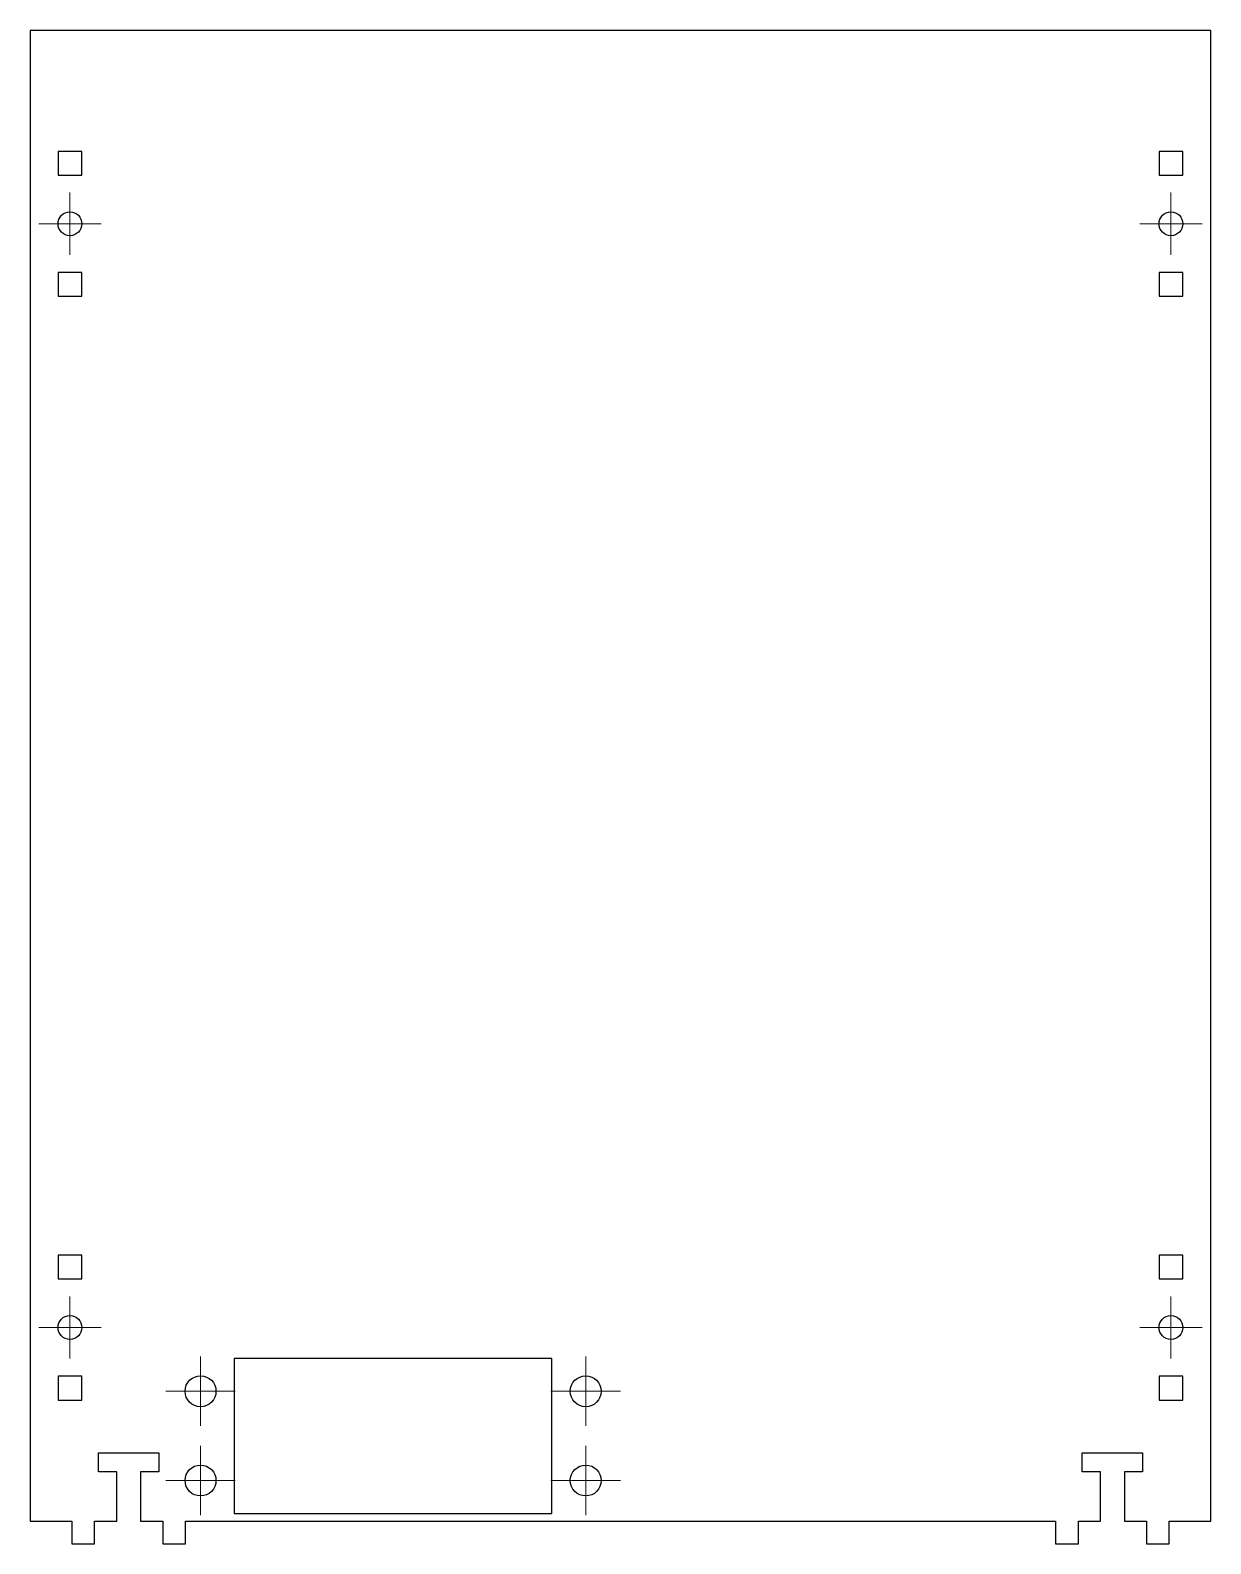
# Model space of a CAD drawing. Header units: millimetres. Extents: x 0 to 160, y 0 to 599.
# Drawn here: x 4.9 to 82.9, y 499 to 599 of the extents above; entities outside this region: 2.
import ezdxf

# ---------------------------------------------------------------- set-up
doc = ezdxf.new("R2010")
doc.units = ezdxf.units.MM
doc.styles.add('SLDTEXTSTYLE0', font='TXT', dxfattribs={"width": 0.7})

# ---------------------------------------------------------------- blocks, each defined once
blk = doc.blocks.new('SW_CENTERMARKSYMBOL_0')
at = {"color": 0, "linetype": 'Continuous', "lineweight": 18}
for p, q in [((0, 1.27), (0, 2.0575)), ((0, 0), (0, 1.27)), ((-1.27, 0), (-2.0575, 0)), ((0, 0), (-1.27, 0)), ((0, 0), (0, -1.27)), ((0, 0), (1.27, 0)), ((1.27, 0), (2.0575, 0)), ((0, -1.27), (0, -2.0575))]:
    blk.add_line(p, q, dxfattribs=at)
blk = doc.blocks.new('SW_CENTERMARKSYMBOL_1')
at = {"color": 0, "linetype": 'Continuous', "lineweight": 18}
for p, q in [((0, 1.27), (0, 2.0575)), ((0, 0), (0, 1.27)), ((-1.27, 0), (-2.0575, 0)), ((0, 0), (-1.27, 0)), ((0, 0), (0, -1.27)), ((0, 0), (1.27, 0)), ((1.27, 0), (2.0575, 0)), ((0, -1.27), (0, -2.0575))]:
    blk.add_line(p, q, dxfattribs=at)
blk = doc.blocks.new('SW_CENTERMARKSYMBOL_2')
at = {"color": 0, "linetype": 'Continuous', "lineweight": 18}
for p, q in [((0, 1.27), (0, 2.295)), ((0, 0), (0, 1.27)), ((-1.27, 0), (-2.295, 0)), ((0, 0), (-1.27, 0)), ((0, 0), (0, -1.27)), ((0, 0), (1.27, 0)), ((1.27, 0), (2.295, 0)), ((0, -1.27), (0, -2.295))]:
    blk.add_line(p, q, dxfattribs=at)
blk = doc.blocks.new('SW_CENTERMARKSYMBOL_3')
at = {"color": 0, "linetype": 'Continuous', "lineweight": 18}
for p, q in [((0, 1.27), (0, 2.295)), ((0, 0), (0, 1.27)), ((-1.27, 0), (-2.295, 0)), ((0, 0), (-1.27, 0)), ((0, 0), (0, -1.27)), ((0, 0), (1.27, 0)), ((1.27, 0), (2.295, 0)), ((0, -1.27), (0, -2.295))]:
    blk.add_line(p, q, dxfattribs=at)
blk = doc.blocks.new('SW_CENTERMARKSYMBOL_4')
at = {"color": 0, "linetype": 'Continuous', "lineweight": 18}
for p, q in [((0, 1.27), (0, 2.295)), ((0, 0), (0, 1.27)), ((-1.27, 0), (-2.295, 0)), ((0, 0), (-1.27, 0)), ((0, 0), (0, -1.27)), ((0, 0), (1.27, 0)), ((1.27, 0), (2.295, 0)), ((0, -1.27), (0, -2.295))]:
    blk.add_line(p, q, dxfattribs=at)
blk = doc.blocks.new('SW_CENTERMARKSYMBOL_5')
at = {"color": 0, "linetype": 'Continuous', "lineweight": 18}
for p, q in [((0, 1.27), (0, 2.295)), ((0, 0), (0, 1.27)), ((-1.27, 0), (-2.295, 0)), ((0, 0), (-1.27, 0)), ((0, 0), (0, -1.27)), ((0, 0), (1.27, 0)), ((1.27, 0), (2.295, 0)), ((0, -1.27), (0, -2.295))]:
    blk.add_line(p, q, dxfattribs=at)
blk = doc.blocks.new('SW_CENTERMARKSYMBOL_6')
at = {"color": 0, "linetype": 'Continuous', "lineweight": 18}
for p, q in [((0, 1.27), (0, 2.0575)), ((0, 0), (0, 1.27)), ((-1.27, 0), (-2.0575, 0)), ((0, 0), (-1.27, 0)), ((0, 0), (0, -1.27)), ((0, 0), (1.27, 0)), ((1.27, 0), (2.0575, 0)), ((0, -1.27), (0, -2.0575))]:
    blk.add_line(p, q, dxfattribs=at)
blk = doc.blocks.new('SW_CENTERMARKSYMBOL_7')
at = {"color": 0, "linetype": 'Continuous', "lineweight": 18}
for p, q in [((0, 1.27), (0, 2.0575)), ((0, 0), (0, 1.27)), ((-1.27, 0), (-2.0575, 0)), ((0, 0), (-1.27, 0)), ((0, 0), (0, -1.27)), ((0, 0), (1.27, 0)), ((1.27, 0), (2.0575, 0)), ((0, -1.27), (0, -2.0575))]:
    blk.add_line(p, q, dxfattribs=at)

msp = doc.modelspace()

# ---------------------------------------------------------------- linework, layer by layer
at = {"color": 7, "linetype": 'Continuous', "lineweight": 25}
for p, q in [((82.87, 598.95), (4.87, 598.95)), ((4.87, 598.95), (4.87, 500.45)), ((82.87, 500.45), (82.87, 598.95)), ((8.28, 590.95), (6.71, 590.95)), ((6.71, 590.95), (6.71, 589.38)), ((8.28, 589.38), (8.28, 590.95)), ((81.03, 590.95), (79.46, 590.95)), ((79.46, 590.95), (79.46, 589.38)), ((81.03, 589.38), (81.03, 590.95)), ((6.71, 589.38), (8.28, 589.38)), ((79.46, 589.38), (81.03, 589.38)), ((8.28, 582.95), (6.71, 582.95)), ((6.71, 582.95), (6.71, 581.38)), ((8.28, 581.38), (8.28, 582.95)), ((81.03, 582.95), (79.46, 582.95)), ((79.46, 582.95), (79.46, 581.38)), ((81.03, 581.38), (81.03, 582.95)), ((6.71, 581.38), (8.28, 581.38)), ((79.46, 581.38), (81.03, 581.38)), ((8.28, 518.03), (6.71, 518.03)), ((6.71, 518.03), (6.71, 516.45)), ((8.28, 516.45), (8.28, 518.03)), ((81.03, 518.03), (79.46, 518.03)), ((79.46, 518.03), (79.46, 516.45)), ((81.03, 516.45), (81.03, 518.03)), ((6.71, 516.45), (8.28, 516.45)), ((79.46, 516.45), (81.03, 516.45)), ((39.34, 511.2), (18.34, 511.2)), ((18.34, 511.2), (18.34, 500.95)), ((39.34, 500.95), (39.34, 511.2)), ((8.28, 510.03), (6.71, 510.03)), ((6.71, 510.03), (6.71, 508.45)), ((8.28, 508.45), (8.28, 510.03)), ((81.03, 510.03), (79.46, 510.03)), ((79.46, 510.03), (79.46, 508.45)), ((81.03, 508.45), (81.03, 510.03)), ((6.71, 508.45), (8.28, 508.45)), ((79.46, 508.45), (81.03, 508.45)), ((9.37, 503.7), (9.37, 504.95)), ((9.37, 504.95), (13.37, 504.95)), ((13.37, 504.95), (13.37, 503.7)), ((74.37, 503.7), (74.37, 504.95)), ((74.37, 504.95), (78.37, 504.95)), ((78.37, 504.95), (78.37, 503.7)), ((10.58, 503.7), (9.37, 503.7)), ((10.58, 500.45), (10.58, 503.7)), ((13.37, 503.7), (12.16, 503.7)), ((12.16, 503.7), (12.16, 500.45)), ((75.58, 503.7), (74.37, 503.7)), ((75.58, 500.45), (75.58, 503.7)), ((78.37, 503.7), (77.16, 503.7)), ((77.16, 503.7), (77.16, 500.45)), ((4.87, 500.45), (7.62, 500.45)), ((7.62, 500.45), (7.62, 498.95)), ((9.12, 498.95), (9.12, 500.45)), ((9.12, 500.45), (10.58, 500.45)), ((12.16, 500.45), (13.62, 500.45)), ((13.62, 500.45), (13.62, 498.95)), ((15.12, 498.95), (15.12, 500.45)), ((15.12, 500.45), (72.62, 500.45)), ((18.34, 500.95), (39.34, 500.95)), ((72.62, 500.45), (72.62, 498.95)), ((74.12, 498.95), (74.12, 500.45)), ((74.12, 500.45), (75.58, 500.45)), ((77.16, 500.45), (78.62, 500.45)), ((78.62, 500.45), (78.62, 498.95)), ((80.12, 498.95), (80.12, 500.45)), ((80.12, 500.45), (82.87, 500.45)), ((7.62, 498.95), (9.12, 498.95)), ((13.62, 498.95), (15.12, 498.95)), ((72.62, 498.95), (74.12, 498.95)), ((78.62, 498.95), (80.12, 498.95))]:
    msp.add_line(p, q, dxfattribs=at)
for centre, radius in [((7.49, 586.17), 0.788), ((80.24, 586.17), 0.788), ((7.49, 513.24), 0.787), ((80.24, 513.24), 0.788), ((16.12, 509.03), 1.02), ((41.57, 509.03), 1.02), ((16.12, 503.13), 1.02), ((41.57, 503.13), 1.02)]:
    msp.add_circle(centre, radius, dxfattribs=at)

# ---------------------------------------------------------------- block references
at = {"color": 7, "linetype": 'Continuous', "lineweight": 18}
for name, p in [('SW_CENTERMARKSYMBOL_1', (7.49, 586.17)), ('SW_CENTERMARKSYMBOL_6', (80.24, 586.17)), ('SW_CENTERMARKSYMBOL_0', (7.49, 513.24)), ('SW_CENTERMARKSYMBOL_7', (80.24, 513.24)), ('SW_CENTERMARKSYMBOL_5', (16.12, 509.03)), ('SW_CENTERMARKSYMBOL_4', (41.57, 509.03)), ('SW_CENTERMARKSYMBOL_2', (16.12, 503.13)), ('SW_CENTERMARKSYMBOL_3', (41.57, 503.13))]:
    msp.add_blockref(name, p, dxfattribs=at)

# ---------------------------------------------------------------- texts
at = {"color": 7, "linetype": 'Continuous', "char_height": 10.5461, "attachment_point": 1, "style": 'SLDTEXTSTYLE0'}
for s, insert in [('SOLIDWORKS Educational Product.', (0, 29.41)), ('For Instructional Use Only.', (0, 13.59))]:
    msp.add_mtext(s, dxfattribs=dict(at, insert=insert))

doc.saveas('drawing.dxf')
